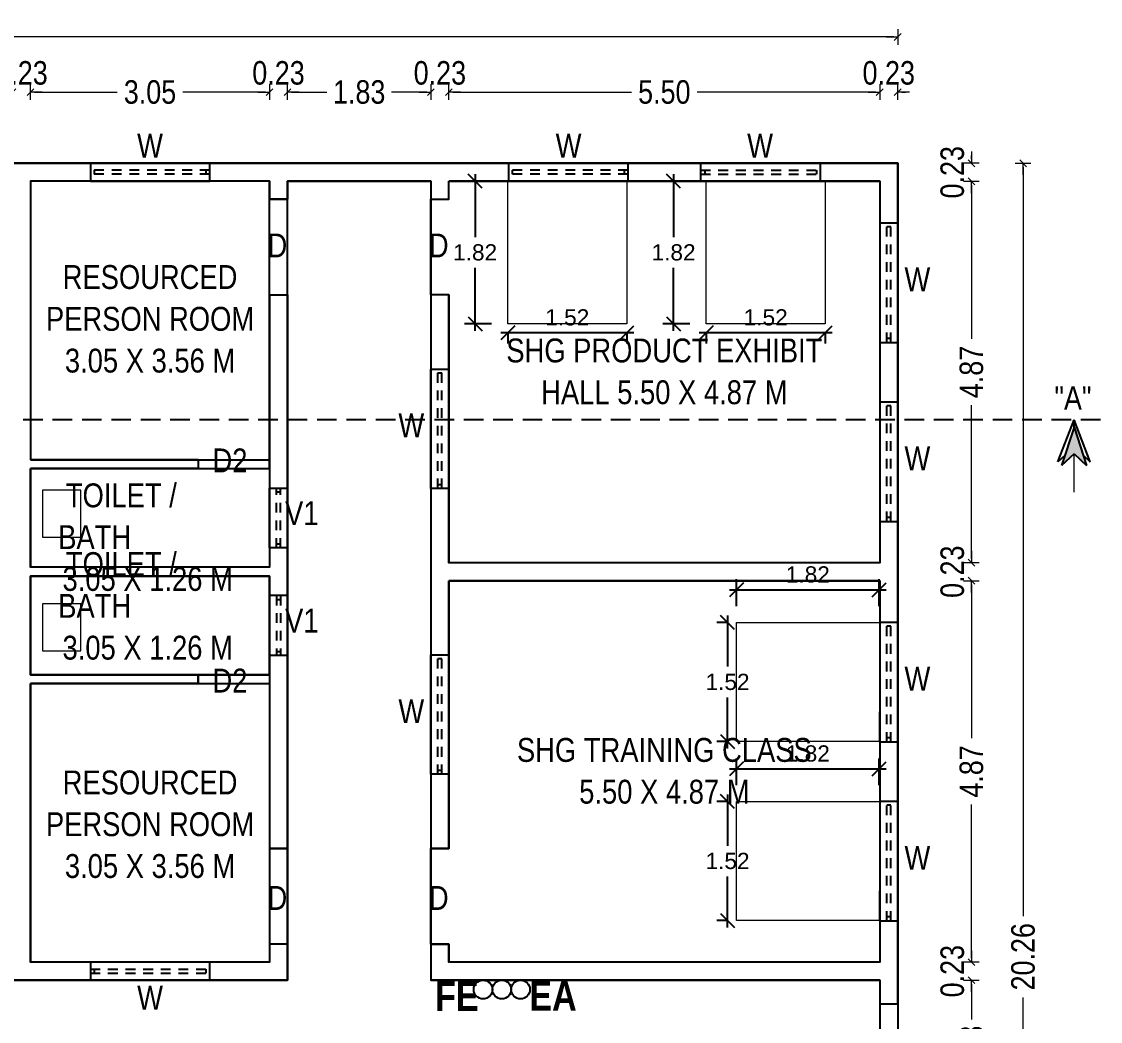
# Model space of a CAD drawing. Header units: metres. Extents: x 113452 to 113666, y -26183 to -26004.
# Drawn here: x 113623.3 to 113637.07, y -26107.82 to -26095.06 of the extents above; entities that cross this region are included whole.
import ezdxf
from ezdxf.enums import TextEntityAlignment as Align

# ---------------------------------------------------------------- set-up
doc = ezdxf.new("R2010")
doc.units = ezdxf.units.M
doc.header["$MEASUREMENT"] = 0
doc.header["$PDMODE"] = 35
doc.linetypes.add('DASHED2', pattern=[0.375, 0.25, -0.125])
doc.layers.add('BLK_1_FLR_0_BLT_UP_AREA', color=26, linetype='Continuous', plot=False)
for name, color, linetype in [('BLK_1_FLR_0_CARPET_AREA', 25, 'Continuous'), ('BLK_1_FLR_0_REGULAR_ROOM_1', 117, 'Continuous'), ('BLK_1_FLR_0_REGULAR_ROOM_2', 117, 'Continuous'), ('BLK_1_FLR_0_WC_BATH', 223, 'Continuous'), ('Grid Line', 8, 'Continuous'), ('Window', 34, 'Continuous')]:
    doc.layers.add(name, color=color, linetype=linetype)
for name, color, linetype, lineweight in [('BLK_1_FLR_0_ROOM_1_LIGHT_VENTILATION_14', 232, 'Continuous', 0), ('BLK_1_FLR_0_ROOM_1_LIGHT_VENTILATION_15', 232, 'Continuous', 0), ('BLK_1_FLR_0_ROOM_1_LIGHT_VENTILATION_16', 232, 'Continuous', 0), ('BLK_1_FLR_0_ROOM_1_LIGHT_VENTILATION_17', 232, 'Continuous', 0), ('BLK_1_FLR_0_WASH', 243, 'Continuous', 5), ('Dimension', 3, 'Continuous', 13)]:
    doc.layers.add(name, color=color, linetype=linetype, lineweight=lineweight)
doc.styles.add('Arial', font='swissc.ttf')
doc.styles.add('Arial-Bold', font='times.ttf')
doc.styles.add('IT', font='times.ttf', dxfattribs={"height": 12})
doc.styles.get("Standard").update_dxf_attribs({"font": 'swisscb.ttf'})
doc.styles.add('SVN', font='arial.ttf')
doc.dimstyles.new('FLOOR DIM BUILDING DIM', dxfattribs={"dimtxt": 0.3, "dimasz": 0.05, "dimexe": 0.075, "dimexo": 0.3, "dimgap": 0.09, "dimtad": 0, "dimzin": 3, "dimdsep": 46, "dimtxsty": 'Arial', "dimblk": 'JM1', "dimcen": -0.09, "dimse1": 1, "dimse2": 1, "dimclrd": 5, "dimclre": 250, "dimclrt": 3, "dimazin": 0, "dimtfac": 0.65, "dimtix": 1, "dimtofl": 0, "dimtmove": 0, "dimatfit": 2, "dimfxl": 0, "dimfrac": 1, "dimtolj": 1, "dimlwd": 18, "dimlwe": -1, "dimarcsym": 0})
doc.dimstyles.new('STY', dxfattribs={"dimscale": 0.9, "dimtxt": 0.23, "dimasz": 0.18, "dimexe": 0.15, "dimexo": 0.6, "dimgap": 0.1, "dimtad": 1, "dimtih": 1, "dimtoh": 1, "dimzin": 0, "dimdsep": 46, "dimtxsty": 'Arial-Bold', "dimblk": 'CLOSEDBLANK', "dimcen": 0.09375, "dimdle": 0.1, "dimse1": 1, "dimse2": 1, "dimadec": 0, "dimazin": 0, "dimtfac": 1, "dimtmove": 2, "dimatfit": 2, "dimfxl": 0, "dimtolj": 1, "dimtzin": 0, "dimarcsym": 0})

# ---------------------------------------------------------------- blocks, each defined once
blk = doc.blocks.new('ww1')
at = {"layer": 'Window', "linetype": 'DASHED2', "ltscale": 0.5}
for p, q in [((113597.634, -26051.841), (113597.634, -26050.317)), ((113597.686, -26051.841), (113597.686, -26050.317))]:
    blk.add_line(p, q, dxfattribs=at)
at = {"layer": 'Window', "color": 1, "linetype": 'ByBlock'}
for p, q in [((113597.634, -26050.364), (113597.686, -26050.364)), ((113597.634, -26051.79), (113597.686, -26051.79))]:
    blk.add_line(p, q, dxfattribs=at)
blk.add_lwpolyline([(113597.775, -26051.841), (113597.545, -26051.841), (113597.545, -26050.317), (113597.775, -26050.317)], close=True, dxfattribs=at)
blk = doc.blocks.new('VV')
at = {"layer": 'Window', "color": 1, "linetype": 'ByBlock'}
for p, q in [((113634.158, -26037.246), (113634.158, -26036.484)), ((113634.158, -26036.484), (113634.388, -26036.484)), ((113634.247, -26036.531), (113634.299, -26036.531)), ((113634.388, -26036.484), (113634.388, -26037.246)), ((113634.388, -26037.246), (113634.158, -26037.246)), ((113634.247, -26037.195), (113634.299, -26037.195))]:
    blk.add_line(p, q, dxfattribs=at)
at = {"layer": 'Window', "linetype": 'DASHED2', "ltscale": 0.5}
for p, q in [((113634.247, -26037.246), (113634.247, -26036.484)), ((113634.299, -26037.246), (113634.299, -26036.484))]:
    blk.add_line(p, q, dxfattribs=at)
blk = doc.blocks.new('JM1')
at = {"color": 2}
for p, q in [((-3, 0), (0, 0)), ((-0.88, -0.88), (0.88, 0.88)), ((0, 2), (0, -2))]:
    blk.add_line(p, q, dxfattribs=at)
blk = doc.blocks.new('*D109')
at = {"layer": 'Defpoints', "color": 0, "ltscale": 0.3}
for p in [(113623.413, -26095.957), (113623.183, -26097.095), (113623.413, -26097.095)]:
    blk.add_point(p, dxfattribs=at)
at = {"layer": 'Dimension', "color": 5, "lineweight": 18, "ltscale": 0.3}
for p, q in [((113623.133, -26095.957), (113623.083, -26095.957)), ((113623.463, -26095.957), (113623.513, -26095.957))]:
    blk.add_line(p, q, dxfattribs=at)
at = {"layer": 'Dimension', "color": 5, "lineweight": 18, "ltscale": 0.3, "xscale": 0.05, "yscale": 0.05, "zscale": 0.05}
blk.add_blockref('JM1', (113623.183, -26095.957), dxfattribs=at)
at = {"layer": 'Dimension', "color": 5, "lineweight": 18, "ltscale": 0.3, "xscale": 0.05, "yscale": 0.05, "zscale": 0.05, "rotation": 180}
blk.add_blockref('JM1', (113623.413, -26095.957), dxfattribs=at)
at = {"layer": 'Dimension', "color": 3, "ltscale": 0.3, "insert": (113623.298, -26095.713), "char_height": 0.3, "attachment_point": 5, "style": 'Arial'}
blk.add_mtext('\\A1;0.23', dxfattribs=at)
blk = doc.blocks.new('*D110')
at = {"layer": 'Defpoints', "color": 0, "ltscale": 0.3}
for p in [(113626.463, -26095.957), (113623.413, -26097.095), (113626.463, -26097.095)]:
    blk.add_point(p, dxfattribs=at)
at = {"layer": 'Dimension', "color": 5, "lineweight": 18, "ltscale": 0.3}
for p, q in [((113623.463, -26095.957), (113624.519, -26095.957)), ((113626.413, -26095.957), (113625.358, -26095.957))]:
    blk.add_line(p, q, dxfattribs=at)
at = {"layer": 'Dimension', "color": 5, "lineweight": 18, "ltscale": 0.3, "xscale": 0.05, "yscale": 0.05, "zscale": 0.05, "rotation": 180}
blk.add_blockref('JM1', (113623.413, -26095.957), dxfattribs=at)
at = {"layer": 'Dimension', "color": 5, "lineweight": 18, "ltscale": 0.3, "xscale": 0.05, "yscale": 0.05, "zscale": 0.05}
blk.add_blockref('JM1', (113626.463, -26095.957), dxfattribs=at)
at = {"layer": 'Dimension', "color": 3, "ltscale": 0.3, "insert": (113624.938, -26095.957), "char_height": 0.3, "attachment_point": 5, "style": 'Arial'}
blk.add_mtext('\\A1;3.05', dxfattribs=at)
blk = doc.blocks.new('*D111')
at = {"layer": 'Defpoints', "color": 0, "ltscale": 0.3}
for p in [(113626.693, -26095.957), (113626.463, -26097.095), (113626.693, -26097.095)]:
    blk.add_point(p, dxfattribs=at)
at = {"layer": 'Dimension', "color": 5, "lineweight": 18, "ltscale": 0.3}
for p, q in [((113626.413, -26095.957), (113626.363, -26095.957)), ((113626.743, -26095.957), (113626.793, -26095.957))]:
    blk.add_line(p, q, dxfattribs=at)
at = {"layer": 'Dimension', "color": 5, "lineweight": 18, "ltscale": 0.3, "xscale": 0.05, "yscale": 0.05, "zscale": 0.05}
blk.add_blockref('JM1', (113626.463, -26095.957), dxfattribs=at)
at = {"layer": 'Dimension', "color": 5, "lineweight": 18, "ltscale": 0.3, "xscale": 0.05, "yscale": 0.05, "zscale": 0.05, "rotation": 180}
blk.add_blockref('JM1', (113626.693, -26095.957), dxfattribs=at)
at = {"layer": 'Dimension', "color": 3, "ltscale": 0.3, "insert": (113626.578, -26095.713), "char_height": 0.3, "attachment_point": 5, "style": 'Arial'}
blk.add_mtext('\\A1;0.23', dxfattribs=at)
blk = doc.blocks.new('*D112')
at = {"layer": 'Defpoints', "color": 0, "ltscale": 0.3}
for p in [(113628.523, -26095.957), (113626.693, -26097.095), (113628.523, -26097.095)]:
    blk.add_point(p, dxfattribs=at)
at = {"layer": 'Dimension', "color": 5, "lineweight": 18, "ltscale": 0.3}
for p, q in [((113626.743, -26095.957), (113627.195, -26095.957)), ((113628.473, -26095.957), (113628.022, -26095.957))]:
    blk.add_line(p, q, dxfattribs=at)
at = {"layer": 'Dimension', "color": 5, "lineweight": 18, "ltscale": 0.3, "xscale": 0.05, "yscale": 0.05, "zscale": 0.05, "rotation": 180}
blk.add_blockref('JM1', (113626.693, -26095.957), dxfattribs=at)
at = {"layer": 'Dimension', "color": 5, "lineweight": 18, "ltscale": 0.3, "xscale": 0.05, "yscale": 0.05, "zscale": 0.05}
blk.add_blockref('JM1', (113628.523, -26095.957), dxfattribs=at)
at = {"layer": 'Dimension', "color": 3, "ltscale": 0.3, "insert": (113627.608, -26095.957), "char_height": 0.3, "attachment_point": 5, "style": 'Arial'}
blk.add_mtext('\\A1;1.83', dxfattribs=at)
blk = doc.blocks.new('*D113')
at = {"layer": 'Defpoints', "color": 0, "ltscale": 0.3}
for p in [(113628.753, -26095.957), (113628.523, -26097.095), (113628.753, -26097.095)]:
    blk.add_point(p, dxfattribs=at)
at = {"layer": 'Dimension', "color": 5, "lineweight": 18, "ltscale": 0.3}
for p, q in [((113628.473, -26095.957), (113628.423, -26095.957)), ((113628.803, -26095.957), (113628.853, -26095.957))]:
    blk.add_line(p, q, dxfattribs=at)
at = {"layer": 'Dimension', "color": 5, "lineweight": 18, "ltscale": 0.3, "xscale": 0.05, "yscale": 0.05, "zscale": 0.05}
blk.add_blockref('JM1', (113628.523, -26095.957), dxfattribs=at)
at = {"layer": 'Dimension', "color": 5, "lineweight": 18, "ltscale": 0.3, "xscale": 0.05, "yscale": 0.05, "zscale": 0.05, "rotation": 180}
blk.add_blockref('JM1', (113628.753, -26095.957), dxfattribs=at)
at = {"layer": 'Dimension', "color": 3, "ltscale": 0.3, "insert": (113628.638, -26095.713), "char_height": 0.3, "attachment_point": 5, "style": 'Arial'}
blk.add_mtext('\\A1;0.23', dxfattribs=at)
blk = doc.blocks.new('*D114')
at = {"layer": 'Defpoints', "color": 0, "ltscale": 0.3}
for p in [(113634.253, -26095.957), (113628.753, -26097.095), (113634.253, -26097.095)]:
    blk.add_point(p, dxfattribs=at)
at = {"layer": 'Dimension', "color": 5, "lineweight": 18, "ltscale": 0.3}
for p, q in [((113628.803, -26095.957), (113631.083, -26095.957)), ((113634.203, -26095.957), (113631.924, -26095.957))]:
    blk.add_line(p, q, dxfattribs=at)
at = {"layer": 'Dimension', "color": 5, "lineweight": 18, "ltscale": 0.3, "xscale": 0.05, "yscale": 0.05, "zscale": 0.05, "rotation": 180}
blk.add_blockref('JM1', (113628.753, -26095.957), dxfattribs=at)
at = {"layer": 'Dimension', "color": 5, "lineweight": 18, "ltscale": 0.3, "xscale": 0.05, "yscale": 0.05, "zscale": 0.05}
blk.add_blockref('JM1', (113634.253, -26095.957), dxfattribs=at)
at = {"layer": 'Dimension', "color": 3, "ltscale": 0.3, "insert": (113631.503, -26095.957), "char_height": 0.3, "attachment_point": 5, "style": 'Arial'}
blk.add_mtext('\\A1;5.50', dxfattribs=at)
blk = doc.blocks.new('*D115')
at = {"layer": 'Defpoints', "color": 0, "ltscale": 0.3}
for p in [(113634.483, -26095.957), (113634.483, -26096.865), (113634.253, -26097.095)]:
    blk.add_point(p, dxfattribs=at)
at = {"layer": 'Dimension', "color": 5, "lineweight": 18, "ltscale": 0.3}
for p, q in [((113634.203, -26095.957), (113634.153, -26095.957)), ((113634.533, -26095.957), (113634.583, -26095.957))]:
    blk.add_line(p, q, dxfattribs=at)
at = {"layer": 'Dimension', "color": 5, "lineweight": 18, "ltscale": 0.3, "xscale": 0.05, "yscale": 0.05, "zscale": 0.05}
blk.add_blockref('JM1', (113634.253, -26095.957), dxfattribs=at)
at = {"layer": 'Dimension', "color": 5, "lineweight": 18, "ltscale": 0.3, "xscale": 0.05, "yscale": 0.05, "zscale": 0.05, "rotation": 180}
blk.add_blockref('JM1', (113634.483, -26095.957), dxfattribs=at)
at = {"layer": 'Dimension', "color": 3, "ltscale": 0.3, "insert": (113634.368, -26095.713), "char_height": 0.3, "attachment_point": 5, "style": 'Arial'}
blk.add_mtext('\\A1;0.23', dxfattribs=at)
blk = doc.blocks.new('*D116')
at = {"layer": 'Defpoints', "color": 0, "ltscale": 0.3}
for p in [(113590.283, -26095.253), (113590.283, -26096.865), (113634.483, -26096.865)]:
    blk.add_point(p, dxfattribs=at)
at = {"layer": 'Dimension', "color": 5, "lineweight": 18, "ltscale": 0.3}
for p, q in [((113590.333, -26095.253), (113611.861, -26095.253)), ((113634.433, -26095.253), (113612.905, -26095.253))]:
    blk.add_line(p, q, dxfattribs=at)
at = {"layer": 'Dimension', "color": 5, "lineweight": 18, "ltscale": 0.3, "xscale": 0.05, "yscale": 0.05, "zscale": 0.05, "rotation": 180}
blk.add_blockref('JM1', (113590.283, -26095.253), dxfattribs=at)
at = {"layer": 'Dimension', "color": 5, "lineweight": 18, "ltscale": 0.3, "xscale": 0.05, "yscale": 0.05, "zscale": 0.05}
blk.add_blockref('JM1', (113634.483, -26095.253), dxfattribs=at)
at = {"layer": 'Dimension', "color": 3, "ltscale": 0.3, "insert": (113612.383, -26095.253), "char_height": 0.3, "attachment_point": 5, "style": 'Arial'}
blk.add_mtext('\\A1;44.20', dxfattribs=at)
blk = doc.blocks.new('*D86')
at = {"layer": 'Defpoints', "color": 0, "ltscale": 0.3}
for p in [(113634.483, -26096.865), (113634.253, -26097.095), (113635.424, -26097.095)]:
    blk.add_point(p, dxfattribs=at)
at = {"layer": 'Dimension', "color": 5, "lineweight": 18, "ltscale": 0.3}
for p, q in [((113635.424, -26096.815), (113635.424, -26096.765)), ((113635.424, -26097.145), (113635.424, -26097.195))]:
    blk.add_line(p, q, dxfattribs=at)
at = {"layer": 'Dimension', "color": 5, "lineweight": 18, "ltscale": 0.3, "xscale": 0.05, "yscale": 0.05, "zscale": 0.05}
for p, rotation in [((113635.424, -26096.865), 270), ((113635.424, -26097.095), 90)]:
    blk.add_blockref('JM1', p, dxfattribs=dict(at, rotation=rotation))
at = {"layer": 'Dimension', "color": 3, "ltscale": 0.3, "insert": (113635.18, -26096.98), "char_height": 0.3, "attachment_point": 5, "rotation": 90, "style": 'Arial'}
blk.add_mtext('\\A1;0.23', dxfattribs=at)
blk = doc.blocks.new('*D139')
at = {"layer": 'Defpoints', "color": 0, "ltscale": 0.3}
for p in [(113634.253, -26097.095), (113634.253, -26101.965), (113635.424, -26101.965)]:
    blk.add_point(p, dxfattribs=at)
at = {"layer": 'Dimension', "color": 5, "lineweight": 18, "ltscale": 0.3}
for p, q in [((113635.424, -26097.145), (113635.424, -26099.107)), ((113635.424, -26101.915), (113635.424, -26099.953))]:
    blk.add_line(p, q, dxfattribs=at)
at = {"layer": 'Dimension', "color": 5, "lineweight": 18, "ltscale": 0.3, "xscale": 0.05, "yscale": 0.05, "zscale": 0.05}
for p, rotation in [((113635.424, -26097.095), 90), ((113635.424, -26101.965), 270)]:
    blk.add_blockref('JM1', p, dxfattribs=dict(at, rotation=rotation))
at = {"layer": 'Dimension', "color": 3, "ltscale": 0.3, "insert": (113635.424, -26099.53), "char_height": 0.3, "attachment_point": 5, "rotation": 90, "style": 'Arial'}
blk.add_mtext('\\A1;4.87', dxfattribs=at)
blk = doc.blocks.new('*D140')
at = {"layer": 'Defpoints', "color": 0, "ltscale": 0.3}
for p in [(113634.253, -26101.965), (113634.253, -26102.195), (113635.424, -26102.195)]:
    blk.add_point(p, dxfattribs=at)
at = {"layer": 'Dimension', "color": 5, "lineweight": 18, "ltscale": 0.3}
for p, q in [((113635.424, -26101.915), (113635.424, -26101.865)), ((113635.424, -26102.245), (113635.424, -26102.295))]:
    blk.add_line(p, q, dxfattribs=at)
at = {"layer": 'Dimension', "color": 5, "lineweight": 18, "ltscale": 0.3, "xscale": 0.05, "yscale": 0.05, "zscale": 0.05}
for p, rotation in [((113635.424, -26101.965), 270), ((113635.424, -26102.195), 90)]:
    blk.add_blockref('JM1', p, dxfattribs=dict(at, rotation=rotation))
at = {"layer": 'Dimension', "color": 3, "ltscale": 0.3, "insert": (113635.18, -26102.08), "char_height": 0.3, "attachment_point": 5, "rotation": 90, "style": 'Arial'}
blk.add_mtext('\\A1;0.23', dxfattribs=at)
blk = doc.blocks.new('*D141')
at = {"layer": 'Defpoints', "color": 0, "ltscale": 0.3}
for p in [(113634.253, -26102.195), (113634.253, -26107.065), (113635.424, -26107.065)]:
    blk.add_point(p, dxfattribs=at)
at = {"layer": 'Dimension', "color": 5, "lineweight": 18, "ltscale": 0.3}
for p, q in [((113635.424, -26102.245), (113635.424, -26104.207)), ((113635.424, -26107.015), (113635.424, -26105.053))]:
    blk.add_line(p, q, dxfattribs=at)
at = {"layer": 'Dimension', "color": 5, "lineweight": 18, "ltscale": 0.3, "xscale": 0.05, "yscale": 0.05, "zscale": 0.05}
for p, rotation in [((113635.424, -26102.195), 90), ((113635.424, -26107.065), 270)]:
    blk.add_blockref('JM1', p, dxfattribs=dict(at, rotation=rotation))
at = {"layer": 'Dimension', "color": 3, "ltscale": 0.3, "insert": (113635.424, -26104.63), "char_height": 0.3, "attachment_point": 5, "rotation": 90, "style": 'Arial'}
blk.add_mtext('\\A1;4.87', dxfattribs=at)
blk = doc.blocks.new('*D142')
at = {"layer": 'Defpoints', "color": 0, "ltscale": 0.3}
for p in [(113634.253, -26107.065), (113634.253, -26107.295), (113635.424, -26107.295)]:
    blk.add_point(p, dxfattribs=at)
at = {"layer": 'Dimension', "color": 5, "lineweight": 18, "ltscale": 0.3}
for p, q in [((113635.424, -26107.015), (113635.424, -26106.965)), ((113635.424, -26107.345), (113635.424, -26107.395))]:
    blk.add_line(p, q, dxfattribs=at)
at = {"layer": 'Dimension', "color": 5, "lineweight": 18, "ltscale": 0.3, "xscale": 0.05, "yscale": 0.05, "zscale": 0.05}
for p, rotation in [((113635.424, -26107.065), 270), ((113635.424, -26107.295), 90)]:
    blk.add_blockref('JM1', p, dxfattribs=dict(at, rotation=rotation))
at = {"layer": 'Dimension', "color": 3, "ltscale": 0.3, "insert": (113635.18, -26107.18), "char_height": 0.3, "attachment_point": 5, "rotation": 90, "style": 'Arial'}
blk.add_mtext('\\A1;0.23', dxfattribs=at)
blk = doc.blocks.new('*D143')
at = {"layer": 'Defpoints', "color": 0, "ltscale": 0.3}
for p in [(113634.253, -26107.295), (113634.253, -26109.125), (113635.424, -26109.125)]:
    blk.add_point(p, dxfattribs=at)
at = {"layer": 'Dimension', "color": 5, "lineweight": 18, "ltscale": 0.3}
for p, q in [((113635.424, -26107.345), (113635.424, -26107.797)), ((113635.424, -26109.075), (113635.424, -26108.623))]:
    blk.add_line(p, q, dxfattribs=at)
at = {"layer": 'Dimension', "color": 5, "lineweight": 18, "ltscale": 0.3, "xscale": 0.05, "yscale": 0.05, "zscale": 0.05}
for p, rotation in [((113635.424, -26107.295), 90), ((113635.424, -26109.125), 270)]:
    blk.add_blockref('JM1', p, dxfattribs=dict(at, rotation=rotation))
at = {"layer": 'Dimension', "color": 3, "ltscale": 0.3, "insert": (113635.424, -26108.21), "char_height": 0.3, "attachment_point": 5, "rotation": 90, "style": 'Arial'}
blk.add_mtext('\\A1;1.83', dxfattribs=at)
blk = doc.blocks.new('*D149')
at = {"layer": 'Defpoints', "color": 0, "ltscale": 0.3}
for p in [(113634.483, -26096.865), (113636.083, -26096.865), (113634.483, -26117.127)]:
    blk.add_point(p, dxfattribs=at)
at = {"layer": 'Dimension', "color": 5, "lineweight": 18, "ltscale": 0.3}
for p, q in [((113636.083, -26096.915), (113636.083, -26106.476)), ((113636.083, -26117.077), (113636.083, -26107.516))]:
    blk.add_line(p, q, dxfattribs=at)
at = {"layer": 'Dimension', "color": 5, "lineweight": 18, "ltscale": 0.3, "xscale": 0.05, "yscale": 0.05, "zscale": 0.05}
for p, rotation in [((113636.083, -26096.865), 90), ((113636.083, -26117.127), 270)]:
    blk.add_blockref('JM1', p, dxfattribs=dict(at, rotation=rotation))
at = {"layer": 'Dimension', "color": 3, "ltscale": 0.3, "insert": (113636.083, -26106.996), "char_height": 0.3, "attachment_point": 5, "rotation": 90, "style": 'Arial'}
blk.add_mtext('\\A1;20.26', dxfattribs=at)
blk = doc.blocks.new('SECTION CUT POINTER')
h = blk.add_hatch(color=256)
h.dxf.hatch_style = 1
h.paths.add_polyline_path([(0, 0.55), (-0.261, -0.24), (0, 0), (0.261, -0.24)])
at = {"linetype": 'Continuous', "ltscale": 250}
for p, q in [((-0.334, -0.167), (0, 0.7)), ((0.334, -0.167), (0, 0.7)), ((0, 0.55), (-0.261, -0.24)), ((0, 0.55), (0.261, -0.24)), ((0, 0), (-0.261, -0.24)), ((0, 0), (0.261, -0.24)), ((-0.193, -0.037), (-0.334, -0.167)), ((-0.146, -0.134), (-0.13, -0.119)), ((0.193, -0.037), (0.334, -0.167))]:
    blk.add_line(p, q, dxfattribs=at)
blk.add_line((0, 0.55), (0, 0.7))
at = {"const_width": 0.03}
blk.add_lwpolyline([(0, 0), (0, -0.8)], dxfattribs=at)
blk = doc.blocks.new('_Oblique')
at = {"color": 0, "linetype": 'ByBlock', "lineweight": -2}
blk.add_line((-0.5, -0.5), (0.5, 0.5), dxfattribs=at)
blk = doc.blocks.new('*D282')
at = {"layer": 'BLK_1_FLR_0_ROOM_1_LIGHT_VENTILATION_14', "color": 0, "lineweight": -2, "ltscale": 10}
for p, q in [((113631.114, -26099.03), (113629.414, -26099.03)), ((113629.504, -26099.03), (113629.504, -26099.165)), ((113631.024, -26099.03), (113631.024, -26099.165))]:
    blk.add_line(p, q, dxfattribs=at)
at = {"layer": 'Defpoints', "color": 0, "ltscale": 10}
for p in [(113629.504, -26098.915), (113631.024, -26098.915), (113629.504, -26099.03)]:
    blk.add_point(p, dxfattribs=at)
at = {"layer": 'BLK_1_FLR_0_ROOM_1_LIGHT_VENTILATION_14', "color": 0, "lineweight": -2, "ltscale": 10, "xscale": 0.18, "yscale": 0.18, "zscale": 0.18, "rotation": 180}
blk.add_blockref('_Oblique', (113629.504, -26099.03), dxfattribs=at)
at = {"layer": 'BLK_1_FLR_0_ROOM_1_LIGHT_VENTILATION_14', "color": 0, "lineweight": -2, "ltscale": 10, "xscale": 0.18, "yscale": 0.18, "zscale": 0.18}
blk.add_blockref('_Oblique', (113631.024, -26099.03), dxfattribs=at)
at = {"layer": 'BLK_1_FLR_0_ROOM_1_LIGHT_VENTILATION_14', "color": 0, "lineweight": 20, "ltscale": 10, "insert": (113630.264, -26098.834), "char_height": 0.207, "attachment_point": 5, "style": 'SVN'}
blk.add_mtext('\\A1;1.52', dxfattribs=at)
blk = doc.blocks.new('*D283')
at = {"layer": 'BLK_1_FLR_0_ROOM_1_LIGHT_VENTILATION_14', "color": 0, "lineweight": -2, "ltscale": 10}
for p, q in [((113629.088, -26097.003), (113629.088, -26097.808)), ((113629.295, -26097.093), (113628.953, -26097.093)), ((113629.088, -26099.005), (113629.088, -26098.2)), ((113629.295, -26098.915), (113628.953, -26098.915))]:
    blk.add_line(p, q, dxfattribs=at)
at = {"layer": 'Defpoints', "color": 0, "ltscale": 10}
for p in [(113629.088, -26097.093), (113630.794, -26097.093), (113630.794, -26098.915)]:
    blk.add_point(p, dxfattribs=at)
at = {"layer": 'BLK_1_FLR_0_ROOM_1_LIGHT_VENTILATION_14', "color": 0, "lineweight": -2, "ltscale": 10, "xscale": 0.18, "yscale": 0.18, "zscale": 0.18}
for p, rotation in [((113629.088, -26097.093), 90), ((113629.088, -26098.915), 270)]:
    blk.add_blockref('_Oblique', p, dxfattribs=dict(at, rotation=rotation))
at = {"layer": 'BLK_1_FLR_0_ROOM_1_LIGHT_VENTILATION_14', "color": 0, "lineweight": 20, "ltscale": 10, "insert": (113629.088, -26098.004), "char_height": 0.207, "attachment_point": 5, "style": 'SVN'}
blk.add_mtext('\\A1;1.82', dxfattribs=at)
blk = doc.blocks.new('*D284')
at = {"layer": 'BLK_1_FLR_0_ROOM_1_LIGHT_VENTILATION_15', "color": 0, "lineweight": -2, "ltscale": 10}
for p, q in [((113633.647, -26099.03), (113631.947, -26099.03)), ((113632.037, -26099.03), (113632.037, -26099.165)), ((113633.557, -26099.03), (113633.557, -26099.165))]:
    blk.add_line(p, q, dxfattribs=at)
at = {"layer": 'Defpoints', "color": 0, "ltscale": 10}
for p in [(113632.037, -26098.915), (113633.557, -26098.915), (113632.037, -26099.03)]:
    blk.add_point(p, dxfattribs=at)
at = {"layer": 'BLK_1_FLR_0_ROOM_1_LIGHT_VENTILATION_15', "color": 0, "lineweight": -2, "ltscale": 10, "xscale": 0.18, "yscale": 0.18, "zscale": 0.18, "rotation": 180}
blk.add_blockref('_Oblique', (113632.037, -26099.03), dxfattribs=at)
at = {"layer": 'BLK_1_FLR_0_ROOM_1_LIGHT_VENTILATION_15', "color": 0, "lineweight": -2, "ltscale": 10, "xscale": 0.18, "yscale": 0.18, "zscale": 0.18}
blk.add_blockref('_Oblique', (113633.557, -26099.03), dxfattribs=at)
at = {"layer": 'BLK_1_FLR_0_ROOM_1_LIGHT_VENTILATION_15', "color": 0, "lineweight": 20, "ltscale": 10, "insert": (113632.797, -26098.834), "char_height": 0.207, "attachment_point": 5, "style": 'SVN'}
blk.add_mtext('\\A1;1.52', dxfattribs=at)
blk = doc.blocks.new('*D285')
at = {"layer": 'BLK_1_FLR_0_ROOM_1_LIGHT_VENTILATION_15', "color": 0, "lineweight": -2, "ltscale": 10}
for p, q in [((113631.621, -26097.003), (113631.621, -26097.808)), ((113631.828, -26097.093), (113631.486, -26097.093)), ((113631.621, -26099.005), (113631.621, -26098.2)), ((113631.828, -26098.915), (113631.486, -26098.915))]:
    blk.add_line(p, q, dxfattribs=at)
at = {"layer": 'Defpoints', "color": 0, "ltscale": 10}
for p in [(113631.621, -26097.093), (113633.327, -26097.093), (113633.327, -26098.915)]:
    blk.add_point(p, dxfattribs=at)
at = {"layer": 'BLK_1_FLR_0_ROOM_1_LIGHT_VENTILATION_15', "color": 0, "lineweight": -2, "ltscale": 10, "xscale": 0.18, "yscale": 0.18, "zscale": 0.18}
for p, rotation in [((113631.621, -26097.093), 90), ((113631.621, -26098.915), 270)]:
    blk.add_blockref('_Oblique', p, dxfattribs=dict(at, rotation=rotation))
at = {"layer": 'BLK_1_FLR_0_ROOM_1_LIGHT_VENTILATION_15', "color": 0, "lineweight": 20, "ltscale": 10, "insert": (113631.621, -26098.004), "char_height": 0.207, "attachment_point": 5, "style": 'SVN'}
blk.add_mtext('\\A1;1.82', dxfattribs=at)
blk = doc.blocks.new('*D286')
at = {"layer": 'BLK_1_FLR_0_ROOM_1_LIGHT_VENTILATION_16', "color": 0, "lineweight": -2, "ltscale": 10}
for p, q in [((113632.31, -26102.638), (113632.31, -26103.292)), ((113632.31, -26102.728), (113632.175, -26102.728)), ((113632.31, -26104.338), (113632.31, -26103.684)), ((113632.31, -26104.248), (113632.175, -26104.248))]:
    blk.add_line(p, q, dxfattribs=at)
at = {"layer": 'Defpoints', "color": 0, "ltscale": 10}
for p in [(113632.31, -26102.728), (113632.425, -26102.728), (113632.425, -26104.248)]:
    blk.add_point(p, dxfattribs=at)
at = {"layer": 'BLK_1_FLR_0_ROOM_1_LIGHT_VENTILATION_16', "color": 0, "lineweight": -2, "ltscale": 10, "xscale": 0.18, "yscale": 0.18, "zscale": 0.18}
for p, rotation in [((113632.31, -26102.728), 90), ((113632.31, -26104.248), 270)]:
    blk.add_blockref('_Oblique', p, dxfattribs=dict(at, rotation=rotation))
at = {"layer": 'BLK_1_FLR_0_ROOM_1_LIGHT_VENTILATION_16', "color": 0, "lineweight": 20, "ltscale": 10, "insert": (113632.31, -26103.488), "char_height": 0.207, "attachment_point": 5, "style": 'SVN'}
blk.add_mtext('\\A1;1.52', dxfattribs=at)
blk = doc.blocks.new('*D287')
at = {"layer": 'BLK_1_FLR_0_ROOM_1_LIGHT_VENTILATION_16', "color": 0, "lineweight": -2, "ltscale": 10}
for p, q in [((113632.425, -26102.519), (113632.425, -26102.177)), ((113634.246, -26102.519), (113634.246, -26102.177)), ((113632.335, -26102.312), (113634.336, -26102.312))]:
    blk.add_line(p, q, dxfattribs=at)
at = {"layer": 'Defpoints', "color": 0, "ltscale": 10}
for p in [(113634.246, -26102.312), (113632.425, -26104.018), (113634.246, -26104.018)]:
    blk.add_point(p, dxfattribs=at)
at = {"layer": 'BLK_1_FLR_0_ROOM_1_LIGHT_VENTILATION_16', "color": 0, "lineweight": -2, "ltscale": 10, "xscale": 0.18, "yscale": 0.18, "zscale": 0.18, "rotation": 180}
blk.add_blockref('_Oblique', (113632.425, -26102.312), dxfattribs=at)
at = {"layer": 'BLK_1_FLR_0_ROOM_1_LIGHT_VENTILATION_16', "color": 0, "lineweight": -2, "ltscale": 10, "xscale": 0.18, "yscale": 0.18, "zscale": 0.18}
blk.add_blockref('_Oblique', (113634.246, -26102.312), dxfattribs=at)
at = {"layer": 'BLK_1_FLR_0_ROOM_1_LIGHT_VENTILATION_16', "color": 0, "lineweight": 20, "ltscale": 10, "insert": (113633.335, -26102.116), "char_height": 0.207, "attachment_point": 5, "style": 'SVN'}
blk.add_mtext('\\A1;1.82', dxfattribs=at)
blk = doc.blocks.new('*D288')
at = {"layer": 'BLK_1_FLR_0_ROOM_1_LIGHT_VENTILATION_17', "color": 0, "lineweight": -2, "ltscale": 10}
for p, q in [((113632.31, -26105.014), (113632.175, -26105.014)), ((113632.31, -26104.924), (113632.31, -26105.578)), ((113632.31, -26106.624), (113632.31, -26105.97)), ((113632.31, -26106.534), (113632.175, -26106.534))]:
    blk.add_line(p, q, dxfattribs=at)
at = {"layer": 'Defpoints', "color": 0, "ltscale": 10}
for p in [(113632.31, -26105.014), (113632.425, -26105.014), (113632.425, -26106.534)]:
    blk.add_point(p, dxfattribs=at)
at = {"layer": 'BLK_1_FLR_0_ROOM_1_LIGHT_VENTILATION_17', "color": 0, "lineweight": -2, "ltscale": 10, "xscale": 0.18, "yscale": 0.18, "zscale": 0.18}
for p, rotation in [((113632.31, -26105.014), 90), ((113632.31, -26106.534), 270)]:
    blk.add_blockref('_Oblique', p, dxfattribs=dict(at, rotation=rotation))
at = {"layer": 'BLK_1_FLR_0_ROOM_1_LIGHT_VENTILATION_17', "color": 0, "lineweight": 20, "ltscale": 10, "insert": (113632.31, -26105.774), "char_height": 0.207, "attachment_point": 5, "style": 'SVN'}
blk.add_mtext('\\A1;1.52', dxfattribs=at)
blk = doc.blocks.new('*D289')
at = {"layer": 'BLK_1_FLR_0_ROOM_1_LIGHT_VENTILATION_17', "color": 0, "lineweight": -2, "ltscale": 10}
for p, q in [((113632.425, -26104.805), (113632.425, -26104.463)), ((113634.246, -26104.805), (113634.246, -26104.463)), ((113632.335, -26104.598), (113634.336, -26104.598))]:
    blk.add_line(p, q, dxfattribs=at)
at = {"layer": 'Defpoints', "color": 0, "ltscale": 10}
for p in [(113634.246, -26104.598), (113632.425, -26106.304), (113634.246, -26106.304)]:
    blk.add_point(p, dxfattribs=at)
at = {"layer": 'BLK_1_FLR_0_ROOM_1_LIGHT_VENTILATION_17', "color": 0, "lineweight": -2, "ltscale": 10, "xscale": 0.18, "yscale": 0.18, "zscale": 0.18, "rotation": 180}
blk.add_blockref('_Oblique', (113632.425, -26104.598), dxfattribs=at)
at = {"layer": 'BLK_1_FLR_0_ROOM_1_LIGHT_VENTILATION_17', "color": 0, "lineweight": -2, "ltscale": 10, "xscale": 0.18, "yscale": 0.18, "zscale": 0.18}
blk.add_blockref('_Oblique', (113634.246, -26104.598), dxfattribs=at)
at = {"layer": 'BLK_1_FLR_0_ROOM_1_LIGHT_VENTILATION_17', "color": 0, "lineweight": 20, "ltscale": 10, "insert": (113633.335, -26104.402), "char_height": 0.207, "attachment_point": 5, "style": 'SVN'}
blk.add_mtext('\\A1;1.82', dxfattribs=at)

msp = doc.modelspace()

# ---------------------------------------------------------------- linework, layer by layer
at = {"ltscale": 0.3}
for p, q in [((113634.48344, -26096.8647), (113606.74805, -26096.8647)), ((113634.48344, -26107.5997), (113634.48344, -26096.8647)), ((113626.46344, -26097.0947), (113623.41344, -26097.0947)), ((113623.41344, -26097.0947), (113623.41344, -26100.6517)), ((113626.46344, -26097.0947), (113626.46344, -26097.3247)), ((113626.69344, -26097.0947), (113626.69344, -26097.3247)), ((113628.52344, -26097.0947), (113626.69344, -26097.0947)), ((113628.52344, -26097.0947), (113628.52344, -26097.3247)), ((113634.25344, -26097.0947), (113628.75344, -26097.0947)), ((113628.75344, -26097.3247), (113628.75344, -26097.0947)), ((113634.25344, -26097.0947), (113634.25344, -26101.9647)), ((113626.46344, -26097.3247), (113626.69344, -26097.3247)), ((113628.52344, -26097.3247), (113628.75344, -26097.3247)), ((113626.46344, -26098.5447), (113626.46344, -26102.0237)), ((113626.46344, -26098.5447), (113626.69344, -26098.5447)), ((113626.69344, -26098.5447), (113626.69344, -26105.6147)), ((113628.52344, -26098.5447), (113628.52344, -26105.6147)), ((113628.75344, -26098.5447), (113628.52344, -26098.5447)), ((113628.75344, -26098.5447), (113628.75344, -26101.9647)), ((113625.55344, -26100.6517), (113623.41344, -26100.6517)), ((113623.41344, -26100.7637), (113623.41344, -26102.0237)), ((113625.55344, -26100.7637), (113623.41344, -26100.7637)), ((113625.55344, -26100.6517), (113625.55344, -26100.7637)), ((113626.46344, -26102.0237), (113623.41344, -26102.0237)), ((113634.25344, -26101.9647), (113628.75344, -26101.9647)), ((113623.41344, -26102.1357), (113623.41344, -26103.3957)), ((113626.46344, -26102.1357), (113623.41344, -26102.1357)), ((113626.46344, -26102.1357), (113626.46344, -26105.6147)), ((113628.75344, -26102.1947), (113628.75344, -26105.6147)), ((113634.25344, -26102.1947), (113628.75344, -26102.1947)), ((113628.75344, -26102.1947), (113628.75344, -26105.6147)), ((113634.25344, -26102.1947), (113634.25344, -26107.0647)), ((113625.55344, -26103.3957), (113623.41344, -26103.3957)), ((113625.55344, -26103.3957), (113625.55344, -26103.5077)), ((113623.41344, -26103.5077), (113623.41344, -26107.0647)), ((113625.55344, -26103.5077), (113623.41344, -26103.5077)), ((113626.69344, -26105.6147), (113626.46344, -26105.6147)), ((113628.75344, -26105.6147), (113628.52344, -26105.6147)), ((113626.46344, -26106.8347), (113626.46344, -26107.0647)), ((113626.69344, -26106.8347), (113626.46344, -26106.8347)), ((113626.69344, -26106.8347), (113626.69344, -26107.2947)), ((113628.52344, -26106.8347), (113628.52344, -26107.2947)), ((113628.52344, -26106.8347), (113628.75344, -26106.8347)), ((113628.75344, -26106.8347), (113628.75344, -26107.0647)), ((113626.46344, -26107.0647), (113623.41344, -26107.0647)), ((113634.25344, -26107.0647), (113628.75344, -26107.0647)), ((113626.69344, -26107.2947), (113615.95253, -26107.2947)), ((113634.25344, -26107.2947), (113628.52344, -26107.2947)), ((113634.25344, -26107.2947), (113634.25344, -26107.5997)), ((113634.48344, -26107.5997), (113634.25344, -26107.5997))]:
    msp.add_line(p, q, dxfattribs=at)
for centre in [(113629.18963, -26107.41426), (113629.42874, -26107.41426), (113629.66785, -26107.41426)]:
    msp.add_circle(centre, 0.11955)
at = {"layer": 'BLK_1_FLR_0_BLT_UP_AREA', "color": 59, "linetype": 'Continuous'}
msp.add_lwpolyline([(113590.28344, -26096.8647), (113634.48344, -26096.8647), (113634.48344, -26117.1267), (113627.49344, -26117.1267), (113627.49344, -26109.3567), (113615.05344, -26109.3567), (113615.05344, -26113.8467), (113609.71344, -26113.8467), (113609.71344, -26109.3567), (113597.27344, -26109.3567), (113597.27344, -26117.1267), (113590.28344, -26117.1267), (113590.28344, -26096.8647)], dxfattribs=at)
at = {"layer": 'BLK_1_FLR_0_CARPET_AREA', "ltscale": 0.3}
for points in [[(113590.51344, -26107.2947), (113626.69344, -26107.2947), (113626.69344, -26097.0947), (113628.52344, -26097.0947), (113628.52344, -26107.2947), (113634.25344, -26107.2947), (113634.25344, -26109.1247), (113629.55344, -26109.1247), (113629.55344, -26109.3567), (113634.25344, -26109.3567), (113634.25344, -26113.3567), (113629.55344, -26113.3567), (113627.72344, -26113.3567), (113627.72344, -26109.1247), (113597.04344, -26109.1247), (113597.04344, -26113.3547), (113595.21344, -26113.3547), (113590.51344, -26113.3547), (113590.51344, -26109.3567), (113595.21344, -26109.3567), (113595.21344, -26109.1247), (113590.51344, -26109.1247)], [(113623.41344, -26100.6517), (113625.55344, -26100.6517), (113625.55344, -26100.7637), (113626.46344, -26100.7637), (113626.46344, -26098.5447), (113626.69344, -26098.5447), (113626.69344, -26097.3247), (113626.46344, -26097.3247), (113626.46344, -26097.0947), (113623.41344, -26097.0947)], [(113628.75344, -26097.0947), (113634.25344, -26097.0947), (113634.25344, -26101.9647), (113628.75344, -26101.9647), (113628.75344, -26098.5447), (113628.52344, -26098.5447), (113628.52344, -26097.3247), (113628.75344, -26097.3247)], [(113623.41344, -26100.7637), (113626.46344, -26100.7637), (113626.46344, -26102.0237), (113623.41344, -26102.0237)], [(113623.41344, -26102.1357), (113626.46344, -26102.1357), (113626.46344, -26103.3957), (113623.41344, -26103.3957)], [(113628.75344, -26102.1947), (113634.25344, -26102.1947), (113634.25344, -26107.0647), (113628.75344, -26107.0647), (113628.75344, -26106.8347), (113628.52344, -26106.8347), (113628.52344, -26105.6147), (113628.75344, -26105.6147)], [(113623.41344, -26103.5077), (113625.55344, -26103.5077), (113625.55344, -26103.3957), (113626.46344, -26103.3957), (113626.46344, -26105.6147), (113626.69344, -26105.6147), (113626.69344, -26106.8347), (113626.46344, -26106.8347), (113626.46344, -26107.0647), (113623.41344, -26107.0647)]]:
    msp.add_lwpolyline(points, close=True, dxfattribs=at)
at = {"layer": 'BLK_1_FLR_0_REGULAR_ROOM_1', "color": 3}
msp.add_lwpolyline([(113623.41344, -26103.5077), (113626.46344, -26103.5077), (113626.46344, -26107.0647), (113623.41344, -26107.0647)], close=True, dxfattribs=at)
at = {"layer": 'BLK_1_FLR_0_REGULAR_ROOM_2', "color": 3}
msp.add_lwpolyline([(113623.41344, -26100.6517), (113626.46344, -26100.6517), (113626.46344, -26097.0947), (113623.41344, -26097.0947)], close=True, dxfattribs=at)
at = {"layer": 'BLK_1_FLR_0_ROOM_1_LIGHT_VENTILATION_14', "color": 232, "lineweight": 20, "ltscale": 10}
msp.add_lwpolyline([(113631.024, -26098.9147), (113629.504, -26098.9147), (113629.504, -26097.0859), (113631.024, -26097.0947)], close=True, dxfattribs=at)
at = {"layer": 'BLK_1_FLR_0_ROOM_1_LIGHT_VENTILATION_15', "color": 232, "lineweight": 20, "ltscale": 10}
msp.add_lwpolyline([(113633.55732, -26098.9147), (113632.03732, -26098.9147), (113632.03732, -26097.0859), (113633.55732, -26097.0947)], close=True, dxfattribs=at)
at = {"layer": 'BLK_1_FLR_0_ROOM_1_LIGHT_VENTILATION_16', "color": 232, "lineweight": 20, "ltscale": 10}
msp.add_lwpolyline([(113632.42464, -26104.2481), (113632.42464, -26102.7281), (113634.25344, -26102.7281), (113634.24464, -26104.2481)], close=True, dxfattribs=at)
at = {"layer": 'BLK_1_FLR_0_ROOM_1_LIGHT_VENTILATION_17', "color": 232, "lineweight": 20, "ltscale": 10}
msp.add_lwpolyline([(113632.42464, -26106.5341), (113632.42464, -26105.0141), (113634.25344, -26105.0141), (113634.24464, -26106.5341)], close=True, dxfattribs=at)
at = {"layer": 'BLK_1_FLR_0_WASH', "color": 55, "elevation": 0}
for points in [[(113623.56586, -26101.03973), (113623.56586, -26101.63973), (113624.05585, -26101.63973), (113624.05585, -26101.03973)], [(113623.56586, -26102.48917), (113623.56586, -26103.08917), (113624.05585, -26103.08917), (113624.05585, -26102.48917)]]:
    msp.add_lwpolyline(points, close=True, dxfattribs=at)
at = {"layer": 'BLK_1_FLR_0_WC_BATH', "ltscale": 0.3}
for points in [[(113623.41344, -26100.7637), (113626.46344, -26100.7637), (113626.46344, -26102.0237), (113623.41344, -26102.0237)], [(113626.46344, -26102.1357), (113623.41344, -26102.1357), (113623.41344, -26103.3957), (113626.46344, -26103.3957)]]:
    msp.add_lwpolyline(points, close=True, dxfattribs=at)
at = {"layer": 'Grid Line', "linetype": 'DASHED2'}
msp.add_line((113637.06984, -26100.1413), (113587.17423, -26100.1413), dxfattribs=at)

# ---------------------------------------------------------------- block references
at = {"xscale": -1}
for name, p, rotation in [('ww1', (87573.85946, 87500.68058), 90), ('ww1', (87579.19846, 87500.68058), 90), ('VV', (-7.6944, -52139.63029), 180), ('ww1', (139676.01743, -139704.83998), 270)]:
    msp.add_blockref(name, p, dxfattribs=dict(at, rotation=rotation))
at = {"rotation": 270}
msp.add_blockref('ww1', (139683.80843, 87500.68058), dxfattribs=at)
at = {"xscale": -1}
for p in [(227232.02872, -47.31112), (227232.02872, -49.59712), (227232.02872, -52.41112), (227232.02872, -54.69712)]:
    msp.add_blockref('ww1', p, dxfattribs=at)
for name, p in [('ww1', (30.97816, -49.17572)), ('VV', (-7.6944, -64.52912)), ('ww1', (30.97816, -52.82572))]:
    msp.add_blockref(name, p)
at = {"xscale": -0.6180100651721203, "yscale": 0.6180100651721203, "zscale": 0.6180100651721203}
msp.add_blockref('SECTION CUT POINTER', (113636.73271, -26100.57391), dxfattribs=at)
msp.add_blockref('SECTION CUT POINTER', (113636.73271, -26100.57391), dxfattribs=at)

# ---------------------------------------------------------------- texts
at = {"style": 'Arial'}
msp.add_text('"A"', height=0.3, dxfattribs=at).set_placement((113636.71931, -26099.86278), align=Align.MIDDLE_CENTER)
at = {"linetype": 'ByBlock'}
for s, p in [('FE', (113628.57612, -26107.6872)), ('EA', (113629.78005, -26107.68327))]:
    msp.add_text(s, height=0.38, dxfattribs=at).set_placement(p)
at = {"linetype": 'Continuous', "char_height": 0.3048, "width": 0.8163303, "style": 'IT'}
for s, insert, attachment_point in [('{\\fSwis721 Cn BT|b0|i0|c0|p34;W}', (113624.77338, -26096.79274), 7), ('{\\fSwis721 Cn BT|b0|i0|c0|p34;W}', (113630.11638, -26096.79274), 7), ('{\\fSwis721 Cn BT|b0|i0|c0|p34;W}', (113632.8905, -26096.79274), 9), ('{\\fSwis721 Cn BT|b0|i0|c0|p34;W}', (113634.56878, -26098.19393), 1), ('{\\fSwis721 Cn BT|b0|i0|c0|p34;W}', (113628.43811, -26100.05853), 3), ('{\\fSwis721 Cn BT|b0|i0|c0|p34;W}', (113634.56878, -26100.47993), 1), ('{\\fSwis721 Cn BT|b0|i0|c0|p34;V1}', (113627.0889, -26101.48515), 9), ('{\\fSwis721 Cn BT|b0|i0|c0|p34;V1}', (113627.0889, -26102.85715), 9), ('{\\fSwis721 Cn BT|b0|i0|c0|p34;W}', (113634.56878, -26103.29393), 1), ('{\\fSwis721 Cn BT|b0|i0|c0|p34;W}', (113628.43811, -26103.70853), 3), ('{\\fSwis721 Cn BT|b0|i0|c0|p34;W}', (113634.56878, -26105.57993), 1), ('{\\fSwis721 Cn BT|b0|i0|c0|p34;W}', (113625.1035, -26107.36666), 3)]:
    msp.add_mtext(s, dxfattribs=dict(at, insert=insert, attachment_point=attachment_point))
at = {"ltscale": 0.3, "char_height": 0.3048, "width": 0.3266425, "style": 'IT'}
for s, insert, attachment_point in [('{\\fSwis721 Cn BT|b0|i0|c0|p34;D}', (113626.68921, -26098.06676), 9), ('{\\fSwis721 Cn BT|b0|i0|c0|p34;D}', (113628.74921, -26098.06676), 9), ('{\\fSwis721 Cn BT|b0|i0|c0|p34;D2}', (113626.18126, -26100.50665), 3), ('{\\fSwis721 Cn BT|b0|i0|c0|p34;D2}', (113626.18126, -26103.31741), 3), ('{\\fSwis721 Cn BT|b0|i0|c0|p34;D}', (113626.68921, -26106.09264), 3), ('{\\fSwis721 Cn BT|b0|i0|c0|p34;D}', (113628.74921, -26106.09264), 3)]:
    msp.add_mtext(s, dxfattribs=dict(at, insert=insert, attachment_point=attachment_point))
at = {"ltscale": 0.3, "char_height": 0.3048, "line_spacing_factor": 1.05, "style": 'IT'}
for s, insert, width, attachment_point in [('{\\fSwis721 Cn BT|b0|i0|c0|p34;RESOURCED PERSON ROOM 3.05 X 3.56 M}', (113624.93844, -26098.16525), 2.6807215, 2), ('{\\fSwis721 Cn BT|b0|i0|c0|p34;SHG PRODUCT EXHIBIT HALL 5.50 X 4.87 M}', (113631.50344, -26099.10283), 4.8799725, 2), ('{\\fSwis721 Cn BT|b0|i0|c0|p34; TOILET / BATH \\P{\\W0.564116; }3.05 X 1.26 M}', (113623.76642, -26100.95291), 2.2862769, 1), ('{\\fSwis721 Cn BT|b0|i0|c0|p34; TOILET / BATH \\P{\\W0.564116; }3.05 X 1.26 M}', (113623.76642, -26103.2065), 2.2862769, 7), ('{\\fSwis721 Cn BT|b0|i0|c0|p34;SHG TRAINING CLASS 5.50 X 4.87 M}', (113631.50344, -26104.20283), 3.8775398, 2), ('{\\fSwis721 Cn BT|b0|i0|c0|p34;RESOURCED PERSON ROOM 3.05 X 3.56 M}', (113624.93844, -26105.99415), 2.6807215, 8)]:
    msp.add_mtext(s, dxfattribs=dict(at, insert=insert, width=width, attachment_point=attachment_point))

# ---------------------------------------------------------------- dimensions: what is measured, and where the dimension line sits
at = {"layer": 'BLK_1_FLR_0_ROOM_1_LIGHT_VENTILATION_14', "color": 232, "lineweight": 20, "ltscale": 10}
for base, p1, p2, angle, picture, middle in [((113629.08755, -26097.09337), (113630.794, -26098.9147), (113630.794, -26097.09337), 270, '*D283', (113629.08755, -26098.00404)), ((113629.504, -26099.02964), (113631.024, -26098.9147), (113629.504, -26098.9147), 180, '*D282', (113630.264, -26098.83395))]:
    dim = msp.add_linear_dim(base=base, p1=p1, p2=p2, angle=angle, dimstyle='STY', override={"dimasz": 0.2, "dimtxsty": 'SVN', "dimblk1": 'Oblique', "dimblk2": 'Oblique', "dimsah": 1, "dimse1": 0, "dimse2": 0, "dimfxl": 0.23, "dimfxlon": 1, "dimtfill": 1, "dimarcsym": 1}, dxfattribs=at)
    dim.commit()
    dim.dimension.update_dxf_attribs({"geometry": picture, "text_midpoint": middle})
at = {"layer": 'BLK_1_FLR_0_ROOM_1_LIGHT_VENTILATION_15', "color": 232, "lineweight": 20, "ltscale": 10}
for base, p1, p2, angle, picture, middle in [((113631.62087, -26097.09337), (113633.32732, -26098.9147), (113633.32732, -26097.09337), 270, '*D285', (113631.62087, -26098.00404)), ((113632.03732, -26099.02964), (113633.55732, -26098.9147), (113632.03732, -26098.9147), 180, '*D284', (113632.79732, -26098.83395))]:
    dim = msp.add_linear_dim(base=base, p1=p1, p2=p2, angle=angle, dimstyle='STY', override={"dimasz": 0.2, "dimtxsty": 'SVN', "dimblk1": 'Oblique', "dimblk2": 'Oblique', "dimsah": 1, "dimse1": 0, "dimse2": 0, "dimfxl": 0.23, "dimfxlon": 1, "dimtfill": 1, "dimarcsym": 1}, dxfattribs=at)
    dim.commit()
    dim.dimension.update_dxf_attribs({"geometry": picture, "text_midpoint": middle})
at = {"layer": 'BLK_1_FLR_0_ROOM_1_LIGHT_VENTILATION_16', "color": 232, "lineweight": 20, "ltscale": 10}
for base, p1, p2, angle, picture, middle in [((113634.24598, -26102.31165), (113632.42464, -26104.0181), (113634.24598, -26104.0181), 180, '*D287', (113633.33531, -26102.11596)), ((113632.3097, -26102.7281), (113632.42464, -26104.2481), (113632.42464, -26102.7281), 90, '*D286', (113632.3097, -26103.4881))]:
    dim = msp.add_linear_dim(base=base, p1=p1, p2=p2, angle=angle, dimstyle='STY', override={"dimasz": 0.2, "dimtxsty": 'SVN', "dimblk1": 'Oblique', "dimblk2": 'Oblique', "dimsah": 1, "dimse1": 0, "dimse2": 0, "dimfxl": 0.23, "dimfxlon": 1, "dimtfill": 1, "dimarcsym": 1}, dxfattribs=at)
    dim.commit()
    dim.dimension.update_dxf_attribs({"geometry": picture, "text_midpoint": middle})
at = {"layer": 'BLK_1_FLR_0_ROOM_1_LIGHT_VENTILATION_17', "color": 232, "lineweight": 20, "ltscale": 10}
for base, p1, p2, angle, picture, middle in [((113634.24598, -26104.59765), (113632.42464, -26106.3041), (113634.24598, -26106.3041), 180, '*D289', (113633.33531, -26104.40196)), ((113632.3097, -26105.0141), (113632.42464, -26106.5341), (113632.42464, -26105.0141), 90, '*D288', (113632.3097, -26105.7741))]:
    dim = msp.add_linear_dim(base=base, p1=p1, p2=p2, angle=angle, dimstyle='STY', override={"dimasz": 0.2, "dimtxsty": 'SVN', "dimblk1": 'Oblique', "dimblk2": 'Oblique', "dimsah": 1, "dimse1": 0, "dimse2": 0, "dimfxl": 0.23, "dimfxlon": 1, "dimtfill": 1, "dimarcsym": 1}, dxfattribs=at)
    dim.commit()
    dim.dimension.update_dxf_attribs({"geometry": picture, "text_midpoint": middle})
at = {"layer": 'Dimension', "ltscale": 0.3}
for base, p1, p2, override, picture, middle in [((113590.28344, -26095.25303), (113634.48344, -26096.8647), (113590.28344, -26096.8647), {"dimpost": '\\X', "dimtmove": 1}, '*D116', (113612.38344, -26095.25303)), ((113623.41344, -26095.95716), (113623.18344, -26097.0947), (113623.41344, -26097.0947), {"dimtad": 3, "dimpost": '\\X'}, '*D109', (113623.29844, -26095.71297)), ((113626.69344, -26095.95716), (113626.46344, -26097.0947), (113626.69344, -26097.0947), {"dimtad": 3, "dimpost": '\\X'}, '*D111', (113626.57844, -26095.71297)), ((113628.75344, -26095.95716), (113628.52344, -26097.0947), (113628.75344, -26097.0947), {"dimtad": 3, "dimpost": '\\X'}, '*D113', (113628.63844, -26095.71297)), ((113634.48344, -26095.95716), (113634.25344, -26097.0947), (113634.48344, -26096.8647), {"dimtad": 3, "dimpost": '\\X'}, '*D115', (113634.36844, -26095.71297)), ((113626.46344, -26095.95716), (113623.41344, -26097.0947), (113626.46344, -26097.0947), {"dimpost": '\\X', "dimtmove": 1}, '*D110', (113624.93844, -26095.95716)), ((113628.52344, -26095.95716), (113626.69344, -26097.0947), (113628.52344, -26097.0947), {"dimpost": '\\X', "dimtmove": 1}, '*D112', (113627.60844, -26095.95716)), ((113634.25344, -26095.95716), (113628.75344, -26097.0947), (113634.25344, -26097.0947), {"dimpost": '\\X', "dimtmove": 1}, '*D114', (113631.50344, -26095.95716))]:
    dim = msp.add_linear_dim(base=base, p1=p1, p2=p2, dimstyle='FLOOR DIM BUILDING DIM', override=override, dxfattribs=at)
    dim.commit()
    dim.dimension.update_dxf_attribs({"geometry": picture, "text_midpoint": middle})
for base, p1, p2, override, picture, middle in [((113635.42375, -26097.0947), (113634.48344, -26096.8647), (113634.25344, -26097.0947), {"dimtad": 3, "dimpost": '\\X'}, '*D86', (113635.17956, -26096.9797)), ((113636.08265, -26096.8647), (113634.48344, -26117.1267), (113634.48344, -26096.8647), {"dimpost": '\\X', "dimtmove": 1}, '*D149', (113636.08265, -26106.9957)), ((113635.42375, -26101.9647), (113634.25344, -26097.0947), (113634.25344, -26101.9647), {"dimpost": '\\X', "dimtmove": 1}, '*D139', (113635.42375, -26099.5297)), ((113635.42375, -26102.1947), (113634.25344, -26101.9647), (113634.25344, -26102.1947), {"dimtad": 3, "dimpost": '\\X'}, '*D140', (113635.17956, -26102.0797)), ((113635.42375, -26107.0647), (113634.25344, -26102.1947), (113634.25344, -26107.0647), {"dimpost": '\\X', "dimtmove": 1}, '*D141', (113635.42375, -26104.6297)), ((113635.42375, -26107.2947), (113634.25344, -26107.0647), (113634.25344, -26107.2947), {"dimtad": 3, "dimpost": '\\X'}, '*D142', (113635.17956, -26107.1797)), ((113635.42375, -26109.1247), (113634.25344, -26107.2947), (113634.25344, -26109.1247), {"dimpost": '\\X', "dimtmove": 1}, '*D143', (113635.42375, -26108.2097))]:
    dim = msp.add_linear_dim(base=base, p1=p1, p2=p2, angle=90, dimstyle='FLOOR DIM BUILDING DIM', override=override, dxfattribs=at)
    dim.commit()
    dim.dimension.update_dxf_attribs({"geometry": picture, "text_midpoint": middle})

doc.saveas('drawing.dxf')
